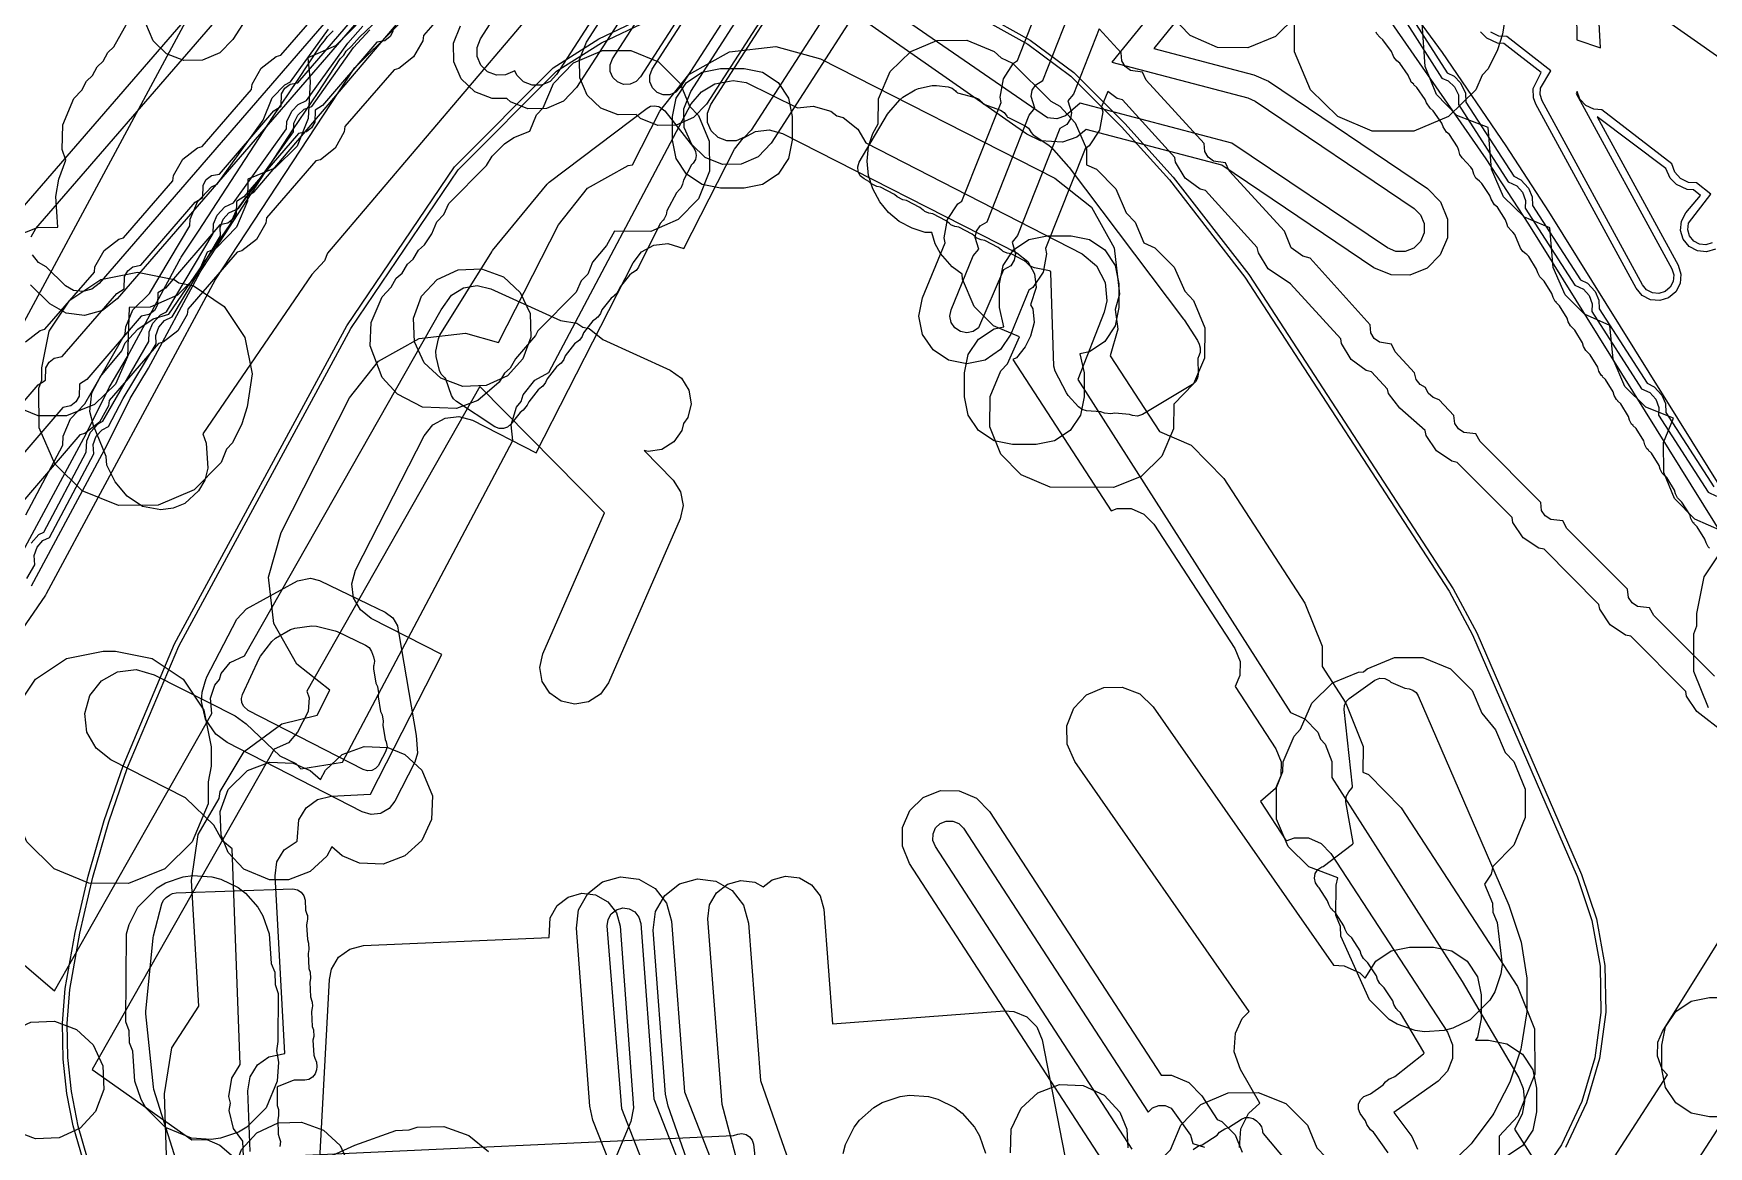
# Model space of a CAD drawing. Header units: metres. Extents: x -2677 to -840, y 169 to 1487.
# Drawn here: x -1999.6 to -1929.4, y 335.8 to 382.4 of the extents above; entities that cross this region are included whole.
import ezdxf

# ---------------------------------------------------------------- set-up
doc = ezdxf.new("R2010")
doc.units = ezdxf.units.M
doc.layers.add('AI_GREENING_EXCLUSIONS', color=1, linetype='Continuous')
doc.layers.add('AI_GREENING_LAWN', color=82, linetype='Continuous')

msp = doc.modelspace()

# ---------------------------------------------------------------- linework, layer by layer
at = {"layer": 'AI_GREENING_EXCLUSIONS'}
for points in [[(-2000.223, 374.876), (-1987.094, 390.05), (-1988.753, 389.75), (-1992.583, 383.803), (-1993.125, 383.242), (-1993.841, 382.931), (-1994.621, 382.918), (-1995.347, 383.205), (-1995.908, 383.747), (-1996.114, 384.221), (-1996.927, 384.506), (-1997.488, 385.049), (-1997.798, 385.765), (-1997.812, 386.545), (-1997.525, 387.271), (-1993.218, 393.958), (-1992.675, 394.518), (-1991.963, 394.826), (-1987.736, 395.73), (-1999.164, 404.395), (-1999.681, 404.979)], [(-1999.66, 373.883), (-1999.467, 374.222), (-1984.484, 391.538)], [(-1980.239, 391.096), (-1996.82, 371.932), (-1997.128, 371.692), (-1997.504, 371.589), (-1997.891, 371.637), (-1998.231, 371.83), (-1999.033, 372.622), (-1999.365, 372.811), (-1999.605, 373.119)], [(-1979.995, 389.849), (-1996.064, 371.277), (-1996.68, 370.798), (-1997.432, 370.591), (-1998.207, 370.688), (-1998.885, 371.074), (-1999.687, 371.866)], [(-1973.547, 387.077), (-1977.675, 380.667), (-1977.946, 380.386), (-1978.304, 380.231), (-1978.694, 380.224), (-1979.057, 380.367), (-1979.338, 380.639), (-1979.422, 380.833), (-1979.803, 380.654), (-1980.193, 380.647), (-1980.556, 380.791), (-1980.837, 381.062), (-1980.992, 381.42), (-1980.999, 381.81), (-1980.855, 382.173), (-1976.54, 388.874)], [(-1967.857, 384.931), (-1971.401, 379.429), (-1971.943, 378.868), (-1972.659, 378.557), (-1973.439, 378.544), (-1974.165, 378.83), (-1974.335, 378.995), (-1975.098, 378.982), (-1975.824, 379.268), (-1976.385, 379.811), (-1976.696, 380.527), (-1976.709, 381.307), (-1976.422, 382.033), (-1972.16, 388.651)], [(-1970.082, 386.891), (-1974.152, 380.571), (-1974.342, 380.375), (-1974.593, 380.266), (-1974.866, 380.261), (-1975.12, 380.361), (-1975.316, 380.551), (-1975.425, 380.802), (-1975.43, 381.075), (-1975.329, 381.329), (-1971.067, 387.947)], [(-1948.75, 388.182), (-1954.429, 381.194), (-1948.735, 379.697), (-1948.43, 379.559), (-1941.775, 375.071), (-1941.501, 374.794), (-1941.353, 374.433), (-1941.354, 374.042), (-1941.505, 373.683), (-1941.782, 373.408), (-1942.143, 373.26), (-1942.534, 373.262), (-1942.894, 373.413), (-1949.408, 377.806), (-1955.752, 379.473), (-1956.362, 378.937), (-1956.735, 378.822), (-1957.123, 378.858), (-1965.219, 384.44)], [(-1975.456, 387.101), (-1987.257, 373.195), (-1987.381, 372.871), (-1987.92, 372.304), (-1992.477, 365.635), (-1992.339, 365.238), (-1992.264, 364.202), (-1992.396, 363.696), (-1992.654, 363.243), (-1993.237, 362.724), (-1993.718, 362.521), (-1994.236, 362.449), (-1995.002, 362.597), (-1995.654, 363.026), (-1996.144, 363.629), (-1996.494, 364.326), (-1996.521, 364.69), (-1997.063, 365.976), (-1997.212, 366.57), (-1997.13, 367.346), (-1996.758, 368.032), (-1995.867, 369.103), (-1995.737, 369.442), (-1995.201, 370.008), (-1994.553, 370.445), (-1993.903, 370.638), (-1991.331, 374.401), (-1991.098, 374.943), (-1990.64, 375.575), (-1990.329, 375.765), (-1980.497, 387.344)], [(-1975.456, 387.101), (-1987.257, 373.195), (-1987.381, 372.871), (-1987.92, 372.304), (-1992.477, 365.635), (-1992.339, 365.238), (-1992.264, 364.202), (-1992.396, 363.696), (-1992.654, 363.243), (-1993.237, 362.724), (-1993.718, 362.521), (-1994.236, 362.449), (-1995.002, 362.597), (-1995.654, 363.026), (-1996.144, 363.629), (-1996.494, 364.326), (-1996.521, 364.69), (-1997.063, 365.976), (-1997.212, 366.57), (-1997.13, 367.346), (-1996.758, 368.032), (-1995.867, 369.103), (-1995.737, 369.442), (-1995.201, 370.008), (-1994.553, 370.445), (-1993.903, 370.638), (-1991.331, 374.401), (-1991.098, 374.943), (-1990.64, 375.575), (-1990.329, 375.765), (-1980.497, 387.344)], [(-1987.812, 387.451), (-1991.23, 382.143), (-1991.773, 381.582), (-1992.488, 381.271), (-1993.269, 381.258), (-1993.994, 381.545), (-1994.556, 382.087), (-1994.866, 382.803)], [(-1947.974, 387.552), (-1952.675, 381.767), (-1948.481, 380.664), (-1947.871, 380.388), (-1941.216, 375.9), (-1940.667, 375.346), (-1940.371, 374.623), (-1940.374, 373.843), (-1940.676, 373.123), (-1941.23, 372.574), (-1941.953, 372.278), (-1942.733, 372.282), (-1943.453, 372.584), (-1949.826, 376.882), (-1955.504, 378.374), (-1955.886, 378.057), (-1956.486, 377.847), (-1957.409, 377.9), (-1957.981, 378.176), (-1965.203, 383.21), (-1968.69, 377.795), (-1969.233, 377.234), (-1969.949, 376.923), (-1970.729, 376.91), (-1971.455, 377.197), (-1972.016, 377.739), (-1972.327, 378.455), (-1972.34, 379.235), (-1972.053, 379.961), (-1968.487, 385.5)], [(-1968.608, 386.167), (-1972.494, 380.133), (-1972.683, 379.936), (-1972.934, 379.828), (-1973.207, 379.823), (-1973.461, 379.923), (-1973.657, 380.113), (-1973.766, 380.364), (-1973.771, 380.637), (-1973.671, 380.891), (-1969.795, 386.908)], [(-1906.552, 365.644), (-1936.621, 386.73)], [(-1972.894, 386.244), (-1976.834, 380.125), (-1977.377, 379.564), (-1978.093, 379.254), (-1978.873, 379.24), (-1979.599, 379.527), (-1979.751, 379.674), (-1980.372, 379.663), (-1981.098, 379.95), (-1981.659, 380.492), (-1981.969, 381.208), (-1981.983, 381.988), (-1981.696, 382.714)], [(-1965.665, 384.341), (-1969.531, 378.337), (-1969.802, 378.056), (-1970.16, 377.901), (-1970.55, 377.894), (-1970.913, 378.037), (-1971.194, 378.309), (-1971.349, 378.667), (-1971.356, 379.057), (-1971.213, 379.42), (-1967.124, 385.769)], [(-1943.18, 385.125), (-1940.6, 381.59), (-1937.927, 377.685), (-1936.143, 374.941), (-1923.471, 354.615)], [(-2000.325, 373.913), (-1999.394, 374.263), (-1998.547, 374.286), (-1998.629, 375.569), (-1998.512, 376.296), (-1998.22, 377.081), (-1998.22, 377.081), (-1998.369, 377.535), (-1998.343, 378.57), (-1997.886, 379.669), (-1997.543, 380.023), (-1997.353, 380.392), (-1997.095, 380.625), (-1996.906, 380.993), (-1996.648, 381.227), (-1996.459, 381.595), (-1996.2, 381.829), (-1995.192, 383.642)], [(-1999.899, 369.481), (-1999.284, 369.961), (-1999.089, 370.016), (-1997.021, 372.399), (-1996.994, 372.623), (-1996.61, 373.302), (-1995.995, 373.783), (-1995.799, 373.837), (-1993.732, 376.22), (-1993.704, 376.444), (-1993.32, 377.123), (-1992.706, 377.604), (-1992.51, 377.658), (-1990.442, 380.042), (-1990.415, 380.265), (-1990.031, 380.945), (-1989.416, 381.426), (-1989.221, 381.48), (-1987.153, 383.863)], [(-1999.655, 359.274), (-1996.481, 365.172), (-1995.515, 367.113), (-1994.755, 368.38), (-1992.592, 372.398), (-1992.568, 372.436), (-1992.548, 372.473), (-1992.143, 373.089), (-1988.709, 378.364), (-1987.654, 379.914), (-1986.725, 381.327), (-1986.583, 381.489), (-1986.476, 381.645), (-1986.257, 381.859), (-1985.924, 382.238), (-1984.032, 384.03)], [(-1929.204, 355.492), (-1931.743, 358.032), (-1931.914, 358.357), (-1932.421, 358.411), (-1932.648, 358.563), (-1932.799, 358.79), (-1932.838, 359.128), (-1935.378, 361.669), (-1935.549, 361.994), (-1936.056, 362.048), (-1936.283, 362.199), (-1936.434, 362.427), (-1936.473, 362.765), (-1939.013, 365.306), (-1939.184, 365.631), (-1939.691, 365.684), (-1939.918, 365.836), (-1940.069, 366.063), (-1940.108, 366.402), (-1940.722, 367.056), (-1940.979, 367.148), (-1941.181, 367.332), (-1941.292, 367.567), (-1941.518, 367.695), (-1941.686, 367.911), (-1941.757, 368.181), (-1942.567, 369.06), (-1942.724, 369.392), (-1943.228, 369.466), (-1943.449, 369.627), (-1943.591, 369.86), (-1943.617, 370.2), (-1946.129, 372.985), (-1946.427, 373.076), (-1946.927, 373.418), (-1947.202, 374.111), (-1949.517, 376.642), (-1949.674, 376.975), (-1950.178, 377.05), (-1950.398, 377.212), (-1950.539, 377.446), (-1950.564, 377.786), (-1952.988, 380.436), (-1953.145, 380.768), (-1953.649, 380.844), (-1953.869, 381.006), (-1954.01, 381.239), (-1954.034, 381.579), (-1954.956, 382.587), (-1956.033, 379.856), (-1956.263, 379.569), (-1956.11, 379.083), (-1956.159, 378.814), (-1956.306, 378.584), (-1956.601, 378.414), (-1958.371, 373.937), (-1958.605, 373.653), (-1958.458, 373.166), (-1958.51, 372.898), (-1958.66, 372.67), (-1958.957, 372.502), (-1960.006, 370.073), (-1960.232, 369.92), (-1960.5, 369.865), (-1960.768, 369.917), (-1960.996, 370.068), (-1961.149, 370.294), (-1961.203, 370.562), (-1961.152, 370.83), (-1960.234, 373.078), (-1960.001, 373.361), (-1960.148, 373.849), (-1960.096, 374.117), (-1959.946, 374.345), (-1959.649, 374.513), (-1957.885, 378.974), (-1957.655, 379.26), (-1957.808, 379.746), (-1957.76, 380.015), (-1957.612, 380.245), (-1957.317, 380.416), (-1956.06, 383.605)], [(-1937.849, 383.801), (-1938.07, 382.36), (-1938.282, 381.705), (-1938.675, 380.915), (-1938.924, 380.648), (-1939.196, 380.035), (-1940.34, 378.912), (-1941.785, 378.308), (-1943.523, 378.308), (-1944.968, 378.912), (-1946.112, 380.035), (-1946.775, 381.621), (-1946.775, 383.205)], [(-1934.972, 383.267), (-1934.967, 382.121), (-1933.966, 381.783), (-1934.081, 383.861)], [(-2003.067, 363.386), (-1999.375, 367.69), (-1999.063, 367.885), (-1999.048, 368.395), (-1998.914, 368.632), (-1998.699, 368.801), (-1998.364, 368.865), (-1996.086, 371.512), (-1995.774, 371.707), (-1995.759, 372.216), (-1995.624, 372.454), (-1995.409, 372.622), (-1995.074, 372.686), (-1992.796, 375.333), (-1992.485, 375.528), (-1992.469, 376.038), (-1992.335, 376.275), (-1992.12, 376.444), (-1991.785, 376.508), (-1989.507, 379.155), (-1989.195, 379.35), (-1989.18, 379.859), (-1989.046, 380.097), (-1988.83, 380.265), (-1988.496, 380.329), (-1986.218, 382.976)], [(-1982.56, 383.087), (-1983.243, 382.312), (-1983.27, 382.089), (-1983.654, 381.409), (-1984.269, 380.929), (-1984.464, 380.874), (-1986.532, 378.491), (-1986.559, 378.267), (-1986.943, 377.588), (-1987.558, 377.107), (-1987.754, 377.053), (-1989.821, 374.669), (-1989.849, 374.446), (-1990.233, 373.766), (-1990.847, 373.286), (-1991.043, 373.231), (-1993.111, 370.848), (-1993.138, 370.624), (-1993.522, 369.945), (-1994.137, 369.464), (-1994.332, 369.41), (-1996.4, 367.027), (-1996.428, 366.803), (-1996.812, 366.124), (-1997.426, 365.643), (-1997.622, 365.588), (-2001.098, 361.552)], [(-1997.49, 335.232), (-1997.913, 336.669), (-1997.913, 336.669), (-1998.174, 338.028), (-1998.325, 339.461), (-1998.352, 340.961), (-1998.249, 342.417), (-1997.829, 344.765), (-1997.28, 347.122), (-1996.61, 349.447), (-1995.82, 351.736), (-1993.667, 356.842), (-1986.446, 370.148), (-1981.942, 376.806), (-1977.811, 380.948), (-1975.897, 382.166), (-1973.935, 383.104)], [(-1997.304, 335.305), (-1997.705, 336.66), (-1997.705, 336.66), (-1997.984, 338.108), (-1998.129, 339.524), (-1998.153, 340.947), (-1998.052, 342.382), (-1997.632, 344.73), (-1997.085, 347.077), (-1996.418, 349.392), (-1995.631, 351.671), (-1993.491, 356.747), (-1986.28, 370.037), (-1981.785, 376.682), (-1977.67, 380.806), (-1975.791, 381.997), (-1973.849, 382.923)], [(-1928.75, 353.094), (-1929.932, 354.007), (-1930.366, 354.656), (-1930.405, 354.855), (-1932.697, 357.166), (-1932.918, 357.21), (-1933.567, 357.644), (-1934.001, 358.293), (-1934.04, 358.492), (-1936.332, 360.803), (-1936.553, 360.847), (-1937.202, 361.28), (-1937.635, 361.929), (-1937.675, 362.128), (-1939.967, 364.439), (-1940.188, 364.483), (-1940.837, 364.917), (-1941.27, 365.566), (-1941.313, 365.778), (-1942.368, 366.712), (-1942.847, 367.327), (-1942.894, 367.496), (-1943.556, 368.234), (-1943.775, 368.287), (-1944.406, 368.747), (-1944.812, 369.413), (-1944.843, 369.613), (-1946.95, 371.91), (-1947.886, 372.541), (-1948.291, 373.208), (-1948.34, 373.43), (-1950.509, 375.819), (-1950.728, 375.873), (-1951.357, 376.334), (-1951.761, 377.002), (-1951.792, 377.203), (-1953.98, 379.613), (-1954.199, 379.666), (-1954.595, 379.957), (-1954.858, 379.325), (-1954.81, 379.105), (-1954.949, 378.337), (-1955.372, 377.681), (-1955.538, 377.565), (-1957.203, 373.393), (-1957.158, 373.173), (-1957.306, 372.406), (-1957.736, 371.755), (-1957.904, 371.642), (-1958.652, 369.81), (-1959.082, 369.159), (-1959.728, 368.722), (-1960.493, 368.565), (-1961.259, 368.714), (-1961.91, 369.144), (-1962.347, 369.79), (-1962.503, 370.555), (-1962.355, 371.321), (-1961.403, 373.622), (-1961.448, 373.842), (-1961.3, 374.609), (-1960.87, 375.26), (-1960.702, 375.373), (-1959.061, 379.504), (-1959.108, 379.724), (-1958.969, 380.492), (-1958.547, 381.148), (-1958.38, 381.264), (-1957.51, 383.47)], [(-1959.959, 383.059), (-1957.948, 381.942), (-1956.146, 380.598), (-1954.021, 378.483), (-1952.019, 376.259), (-1948.864, 372.188), (-1940.31, 359.052), (-1939.331, 357.225), (-1934.954, 347.104), (-1934.327, 345.264), (-1933.989, 343.346), (-1933.952, 341.42), (-1934.208, 339.522), (-1934.748, 337.684), (-1935.606, 335.875), (-1936.706, 334.268)], [(-1959.899, 383.25), (-1957.844, 382.113), (-1956.021, 380.754), (-1953.878, 378.623), (-1951.861, 376.382), (-1948.697, 372.297), (-1940.134, 359.146), (-1939.148, 357.304), (-1934.771, 347.183), (-1934.137, 345.328), (-1933.792, 343.38), (-1933.752, 341.423), (-1934.009, 339.494), (-1934.557, 337.627), (-1935.44, 335.763)], [(-1946.705, 383.115), (-1947.579, 382.262), (-1948.74, 381.793), (-1950.006, 381.809), (-1951.153, 382.305), (-1952.006, 383.179)], [(-1942.838, 382.985), (-1938.765, 377.14), (-1936.992, 374.411), (-1924.309, 354.069)], [(-1941.813, 382.955), (-1940.394, 380.742), (-1940.102, 380.599), (-1939.831, 380.329), (-1939.627, 379.888), (-1939.607, 379.521), (-1937.603, 376.411), (-1937.311, 376.268), (-1936.988, 375.919), (-1936.837, 375.557), (-1936.817, 375.191), (-1934.813, 372.08), (-1934.521, 371.937), (-1934.197, 371.588), (-1934.046, 371.226), (-1934.027, 370.86), (-1932.023, 367.749), (-1931.731, 367.606), (-1931.407, 367.257), (-1931.256, 366.896), (-1931.237, 366.529), (-1929.233, 363.418)], [(-1984.505, 382.495), (-1984.639, 382.257), (-1984.854, 382.089), (-1985.189, 382.025), (-1987.467, 379.378), (-1987.779, 379.183), (-1987.794, 378.674), (-1987.929, 378.436), (-1988.144, 378.268), (-1988.479, 378.203), (-1990.757, 375.557), (-1991.068, 375.362), (-1991.084, 374.852), (-1991.218, 374.615), (-1991.433, 374.446), (-1991.768, 374.382), (-1994.046, 371.735), (-1994.358, 371.54), (-1994.373, 371.031), (-1994.507, 370.793), (-1994.723, 370.625), (-1995.057, 370.56), (-1997.335, 367.914), (-1997.647, 367.719), (-1997.662, 367.209), (-1997.797, 366.972), (-1998.012, 366.803), (-1998.347, 366.739), (-2002.036, 362.437)], [(-1986.067, 382.744), (-1986.922, 381.867), (-1988.08, 381.367), (-1987.99, 380.382), (-1988.067, 378.837), (-1988.537, 377.672), (-1989.459, 376.75), (-1990.592, 376.287), (-1990.614, 375.372), (-1991.067, 374.288), (-1991.922, 373.411), (-1992.296, 373.238), (-1992.727, 372.247), (-1993.537, 371.437), (-1994.688, 370.939), (-1995.557, 370.922), (-1995.64, 368.861), (-1996.138, 367.71), (-1997.015, 366.855), (-1998.18, 366.385), (-1999.368, 366.385), (-2000.533, 366.855)], [(-2000.51, 359.796), (-1997.366, 365.638), (-1996.4, 367.578), (-1995.628, 368.867), (-1993.473, 372.872), (-1993.423, 372.948), (-1993.384, 373.021), (-1992.661, 374.121), (-1989.539, 378.921), (-1988.513, 380.428), (-1987.545, 381.899), (-1987.387, 382.08), (-1987.261, 382.265), (-1987.017, 382.504)], [(-1999.89, 362.249), (-1998.34, 365.155), (-1998.32, 365.542), (-1998.018, 366.265), (-1997.413, 366.892), (-1995.725, 369.812), (-1995.705, 370.107), (-1995.403, 370.829), (-1994.713, 371.51), (-1993.028, 374.336), (-1993.008, 374.625), (-1992.706, 375.347), (-1992.112, 375.967), (-1991.877, 376.085), (-1989.96, 378.756), (-1989.584, 379.701), (-1989.044, 380.241), (-1988.808, 380.36), (-1987.225, 382.566)], [(-1999.844, 359.575), (-1999.514, 360.151), (-1999.542, 360.545), (-1999.417, 360.896), (-1999.174, 361.164), (-1998.901, 361.299), (-1997.037, 364.793), (-1997.065, 365.188), (-1996.94, 365.538), (-1996.697, 365.806), (-1996.424, 365.941), (-1995.821, 367.111), (-1994.435, 369.399), (-1994.451, 369.752), (-1994.325, 370.102), (-1994.083, 370.371), (-1993.764, 370.524), (-1991.739, 373.921), (-1991.754, 374.27), (-1991.628, 374.62), (-1991.385, 374.889), (-1990.989, 375.061), (-1988.685, 378.27), (-1988.666, 378.642), (-1988.506, 378.974), (-1988.238, 379.217), (-1987.92, 379.336), (-1986.169, 381.808), (-1985.483, 382.547)], [(-1999.666, 361.063), (-1999.342, 361.413), (-1999.142, 361.517), (-1997.359, 364.864), (-1997.34, 365.344), (-1997.189, 365.706), (-1996.865, 366.055), (-1996.665, 366.159), (-1994.745, 369.496), (-1994.725, 369.909), (-1994.574, 370.27), (-1994.25, 370.62), (-1993.998, 370.746), (-1992.048, 374.018), (-1992.028, 374.427), (-1991.877, 374.788), (-1991.553, 375.137), (-1991.201, 375.305), (-1988.979, 378.398), (-1988.96, 378.701), (-1988.755, 379.142), (-1988.485, 379.412), (-1988.133, 379.58), (-1986.412, 381.983), (-1985.778, 382.694)], [(-1942.066, 382.792), (-1940.62, 380.513), (-1940.349, 380.404), (-1940.08, 380.161), (-1939.921, 379.829), (-1939.91, 379.411), (-1937.83, 376.182), (-1937.479, 376.019), (-1937.236, 375.751), (-1937.111, 375.401), (-1937.12, 375.08), (-1935.039, 371.851), (-1934.689, 371.688), (-1934.446, 371.42), (-1934.321, 371.07), (-1934.33, 370.749), (-1932.249, 367.521), (-1931.899, 367.357), (-1931.656, 367.089), (-1931.531, 366.739), (-1931.539, 366.418), (-1929.459, 363.19), (-1929.109, 363.027)], [(-1928.878, 361.566), (-1930.018, 362.058), (-1930.867, 362.925), (-1931.321, 364.009), (-1931.335, 365.266), (-1930.922, 366.29), (-1932.071, 366.756), (-1932.948, 367.611), (-1933.446, 368.762), (-1933.575, 370.172), (-1934.641, 370.635), (-1935.451, 371.445), (-1935.949, 372.596), (-1936.088, 374.258), (-1937.152, 374.703), (-1938.029, 375.558), (-1938.527, 376.709), (-1938.668, 378.448), (-1939.987, 378.963), (-1940.842, 379.84), (-1941.312, 381.005), (-1941.44, 382.824)], [(-1929.154, 373.359), (-1929.528, 373.247), (-1929.916, 373.287), (-1930.259, 373.473), (-1930.505, 373.775), (-1930.617, 374.149), (-1930.577, 374.537), (-1930.392, 374.881), (-1929.787, 375.611), (-1930.081, 375.844), (-1930.343, 375.864), (-1930.783, 376.069), (-1931.054, 376.339), (-1931.239, 376.734), (-1934.117, 378.905), (-1930.722, 372.687), (-1930.606, 372.315), (-1930.64, 371.926), (-1930.821, 371.58), (-1931.121, 371.33), (-1931.493, 371.214), (-1931.882, 371.248), (-1932.227, 371.429), (-1932.478, 371.729), (-1936.683, 379.432), (-1936.781, 379.694), (-1936.79, 380.084), (-1936.456, 380.751), (-1938.024, 381.966), (-1938.285, 381.986), (-1938.726, 382.191), (-1938.996, 382.461)], [(-1929.294, 373.624), (-1929.556, 373.546), (-1929.827, 373.574), (-1930.068, 373.704), (-1930.24, 373.916), (-1930.318, 374.177), (-1930.291, 374.449), (-1929.358, 375.659), (-1929.947, 376.138), (-1930.283, 376.158), (-1930.616, 376.317), (-1930.858, 376.586), (-1930.984, 376.936), (-1933.919, 379.199), (-1934.255, 379.219), (-1934.587, 379.378), (-1934.83, 379.647), (-1934.947, 379.956), (-1934.993, 379.884), (-1930.985, 372.543), (-1930.904, 372.283), (-1930.928, 372.011), (-1931.055, 371.769), (-1931.264, 371.593), (-1931.525, 371.512), (-1931.797, 371.536), (-1932.039, 371.663), (-1932.214, 371.872), (-1936.419, 379.575), (-1936.501, 379.836), (-1936.477, 380.108), (-1936.055, 380.822), (-1937.89, 382.26), (-1938.226, 382.28), (-1938.558, 382.439)], [(-1993.995, 335.43), (-1994.088, 338.014), (-1993.777, 339.94), (-1992.644, 341.678), (-1992.953, 346.937), (-1992.68, 348.869), (-1991.791, 350.376), (-1991.791, 350.376), (-1991.748, 350.659), (-1990.743, 352.331), (-1989.175, 353.491), (-1987.697, 353.859), (-1987.165, 354.903), (-1988.548, 355.992), (-1989.501, 357.695), (-1989.73, 359.632), (-1989.201, 361.51), (-1986.333, 367.138), (-1985.126, 368.67), (-1983.424, 369.623), (-1981.486, 369.853), (-1980.096, 369.461), (-1977.591, 374.379), (-1976.383, 375.911), (-1974.681, 376.864), (-1974.489, 376.887), (-1973.343, 379.136), (-1972.135, 380.669), (-1970.433, 381.622), (-1968.496, 381.851), (-1966.618, 381.322), (-1956.816, 376.328), (-1955.284, 375.12), (-1954.33, 373.418), (-1954.101, 371.48), (-1954.281, 370.842), (-1954.183, 370.014), (-1954.497, 368.901), (-1952.436, 365.735), (-1951.102, 365.163), (-1949.739, 363.767), (-1946.344, 358.552), (-1945.619, 356.741), (-1945.629, 355.896), (-1944.628, 354.358), (-1943.903, 352.546), (-1943.915, 351.478), (-1943.683, 351.379), (-1942.32, 349.983), (-1937.446, 342.495), (-1936.731, 340.735), (-1936.724, 338.835), (-1937.427, 337.069), (-1938.214, 336.244), (-1938.213, 334.171)], [(-1990.721, 334.085), (-1990.803, 336.026), (-1991.19, 336.559), (-1991.372, 337.318), (-1991.324, 337.621), (-1991.391, 337.899), (-1991.271, 338.67), (-1990.921, 339.242), (-1991.253, 348.261), (-1991.663, 348.598), (-1992.018, 349.261), (-1993.206, 350.393), (-1996.337, 351.988), (-1996.95, 352.471), (-1997.331, 353.152), (-1997.423, 353.927), (-1997.211, 354.678), (-1996.728, 355.291), (-1996.047, 355.672), (-1995.272, 355.764), (-1994.521, 355.552), (-1991.13, 353.824), (-1990.659, 353.49), (-1989.259, 352.157), (-1988.58, 351.835), (-1988.375, 351.608), (-1986.634, 351.897), (-1979.504, 365.351), (-1979.572, 366.006), (-1979.35, 366.754), (-1979.157, 366.992), (-1979.076, 367.267), (-1978.586, 367.874), (-1977.997, 368.194), (-1972.035, 379.44), (-1971.61, 379.944), (-1971.041, 380.284), (-1970.273, 380.421), (-1969.739, 380.337), (-1967.59, 379.273), (-1966.936, 379.351), (-1966.185, 379.139), (-1965.945, 378.95), (-1965.669, 378.873), (-1965.055, 378.391), (-1964.726, 377.807), (-1955.665, 373.167), (-1955.068, 372.664), (-1954.709, 371.971), (-1954.642, 371.194), (-1954.754, 370.721), (-1955.856, 367.904), (-1946.955, 353.965), (-1946.352, 353.702), (-1945.81, 353.14), (-1945.698, 352.855), (-1945.499, 352.649), (-1945.213, 351.923), (-1945.224, 351.253), (-1939.764, 342.704), (-1937.388, 338.685), (-1937.215, 338.231), (-1937.157, 337.694), (-1937.245, 337.161), (-1937.578, 336.53), (-1935.262, 332.926)], [(-1990.499, 335.595), (-1990.59, 338.14), (-1990.497, 338.718), (-1990.19, 339.216), (-1989.715, 339.558), (-1989.04, 339.696), (-1989.458, 347.133), (-1989.376, 347.713), (-1989.376, 347.713), (-1989.079, 348.217), (-1988.526, 348.591), (-1988.454, 349.475), (-1988.153, 349.977), (-1987.682, 350.325), (-1987.114, 350.466), (-1985.457, 350.546), (-1982.475, 356.399), (-1985.427, 357.903), (-1985.886, 358.266), (-1986.172, 358.776), (-1986.241, 359.357), (-1986.082, 359.921), (-1983.215, 365.549), (-1982.853, 366.009), (-1982.342, 366.295), (-1981.761, 366.363), (-1981.197, 366.205), (-1978.522, 364.841), (-1974.472, 372.79), (-1974.11, 373.249), (-1973.599, 373.535), (-1973.018, 373.604), (-1972.343, 373.389), (-1970.224, 377.548), (-1969.862, 378.007), (-1969.351, 378.293), (-1968.77, 378.362), (-1968.207, 378.203), (-1958.405, 373.209), (-1957.945, 372.847), (-1957.659, 372.336), (-1957.59, 371.755), (-1957.831, 371.031), (-1957.741, 370.87), (-1957.672, 370.289), (-1957.831, 369.726), (-1958.058, 369.28), (-1958.421, 368.821), (-1958.567, 368.738), (-1954.451, 362.415), (-1954.204, 362.514), (-1953.619, 362.507), (-1953.081, 362.277), (-1952.672, 361.858), (-1949.277, 356.642), (-1949.059, 356.099), (-1949.067, 355.514), (-1949.261, 355.06), (-1947.561, 352.448), (-1947.343, 351.905), (-1947.35, 351.32), (-1947.581, 350.782), (-1948.201, 350.242), (-1947.128, 348.592), (-1946.786, 348.729), (-1946.2, 348.722), (-1945.662, 348.492), (-1945.254, 348.073), (-1940.379, 340.586), (-1940.165, 340.058), (-1940.163, 339.488), (-1940.374, 338.958), (-1940.767, 338.545), (-1942.619, 337.228), (-1941.872, 336.222), (-1941.632, 335.688)], [(-2004.429, 347.219), (-1998.695, 342.316), (-1992.098, 353.933), (-1992.165, 354.565), (-1991.981, 355.12), (-1991.781, 355.351), (-1991.706, 355.603), (-1991.336, 356.057), (-1990.729, 356.345), (-1982.505, 370.825), (-1982.07, 371.431), (-1981.573, 371.74), (-1980.996, 371.835), (-1980.426, 371.702), (-1977.511, 370.381), (-1976.817, 370.269), (-1976.568, 370.091), (-1976.311, 370.039), (-1975.735, 369.577), (-1972.921, 368.301), (-1972.445, 367.96), (-1972.136, 367.463), (-1972.041, 366.886), (-1972.174, 366.316), (-1972.352, 366.067), (-1972.421, 365.769), (-1972.762, 365.293), (-1973.259, 364.984), (-1973.837, 364.889), (-1974.011, 364.93), (-1972.797, 363.701), (-1972.482, 363.208), (-1972.379, 362.631), (-1972.497, 362.079), (-1975.501, 355.217), (-1975.836, 354.737), (-1976.329, 354.422), (-1976.906, 354.319), (-1977.477, 354.445), (-1977.957, 354.78), (-1978.273, 355.273), (-1978.375, 355.849), (-1978.249, 356.421), (-1975.661, 362.331), (-1980.878, 367.615), (-1988.119, 354.865), (-1988.029, 354.59), (-1988.075, 354.007), (-1988.511, 353.15), (-1988.893, 352.707), (-1989.497, 352.438), (-1997.112, 339.029), (-1992.944, 336.09), (-1992.308, 336.094), (-1991.774, 335.857), (-1990.904, 335.124)], [(-1929.444, 354.16), (-1930.064, 355.682), (-1930.064, 357.266), (-1929.94, 357.602), (-1929.94, 358.115), (-1929.636, 359.646), (-1928.768, 360.943)], [(-1949.086, 335.761), (-1949.026, 336.539), (-1948.712, 337.184), (-1948.232, 337.623), (-1949.048, 339.03), (-1949.3, 339.768), (-1949.251, 340.547), (-1948.968, 341.164), (-1948.678, 341.449), (-1955.98, 351.923), (-1956.293, 352.638), (-1956.308, 353.418), (-1956.024, 354.145), (-1955.483, 354.708), (-1954.768, 355.021), (-1953.988, 355.036), (-1953.261, 354.752), (-1952.698, 354.211), (-1945.154, 343.389), (-1944.698, 343.368), (-1944.049, 343.076), (-1943.823, 342.851), (-1943.377, 343.562), (-1942.728, 343.996), (-1941.963, 344.148), (-1940.963, 344.148), (-1940.198, 343.996), (-1939.549, 343.562), (-1939.115, 342.913), (-1938.963, 342.148), (-1938.963, 341.148), (-1939.115, 340.383), (-1939.204, 340.25), (-1938.656, 340.25), (-1937.891, 340.098), (-1937.242, 339.664), (-1936.808, 339.015), (-1936.656, 338.25), (-1936.656, 337.25), (-1936.808, 336.485), (-1937.242, 335.836), (-1937.891, 335.402)], [(-1954.662, 334.987), (-1962.904, 347.649), (-1963.194, 348.373), (-1963.185, 349.154), (-1962.878, 349.871), (-1962.319, 350.416), (-1961.595, 350.706), (-1960.814, 350.697), (-1960.097, 350.389), (-1959.552, 349.831), (-1952.368, 338.795), (-1951.93, 338.792), (-1951.211, 338.488), (-1950.663, 337.932), (-1950.024, 336.937), (-1949.816, 336.85), (-1949.269, 336.294), (-1948.975, 335.571)], [(-1953.572, 335.696), (-1961.815, 348.358), (-1961.916, 348.612), (-1961.913, 348.885), (-1961.805, 349.136), (-1961.61, 349.327), (-1961.356, 349.428), (-1961.083, 349.425), (-1960.832, 349.317), (-1960.641, 349.122), (-1952.904, 337.236), (-1952.719, 337.418), (-1952.466, 337.521), (-1952.193, 337.519), (-1951.941, 337.413), (-1951.134, 336.282), (-1951.032, 335.929), (-1950.546, 335.774)], [(-1975.03, 334.04), (-1976.153, 336.909), (-1976.285, 337.488), (-1976.843, 344.943), (-1976.749, 345.717), (-1976.365, 346.397), (-1975.75, 346.877), (-1974.999, 347.086), (-1974.224, 346.992), (-1973.544, 346.608), (-1973.064, 345.993), (-1972.855, 345.242), (-1972.318, 338.087), (-1966.467, 323.138)], [(-1967.864, 326.714), (-1970.733, 337.56), (-1971.341, 345.337), (-1971.27, 345.918), (-1970.983, 346.427), (-1970.522, 346.788), (-1969.958, 346.945), (-1969.377, 346.874), (-1969.022, 346.674), (-1968.65, 346.965), (-1968.086, 347.122), (-1967.505, 347.051), (-1966.995, 346.763), (-1966.635, 346.302), (-1966.478, 345.738), (-1966.119, 340.945), (-1958.927, 341.478), (-1958.523, 341.452), (-1957.983, 341.226), (-1957.571, 340.81), (-1957.349, 340.269), (-1954.516, 325.737)], [(-1987.737, 332.418), (-1987.183, 342.796), (-1987.097, 343.221), (-1986.796, 343.723), (-1986.326, 344.071), (-1985.759, 344.214), (-1977.986, 344.551), (-1977.933, 345.376), (-1977.645, 345.886), (-1977.184, 346.247), (-1976.62, 346.403), (-1976.039, 346.332), (-1975.53, 346.044), (-1975.169, 345.583), (-1975.012, 345.02), (-1974.448, 337.423), (-1974.565, 336.849), (-1975.737, 334.059)], [(-1966.013, 317.535), (-1973.001, 337.49), (-1973.108, 338.001), (-1973.621, 344.859), (-1973.527, 345.634), (-1973.143, 346.314), (-1972.528, 346.794), (-1971.777, 347.003), (-1971.002, 346.909), (-1970.322, 346.525), (-1969.842, 345.91), (-1969.633, 345.158), (-1969.138, 338.563), (-1961.418, 316.516)], [(-1933.698, 334.904), (-1931.17, 338.808), (-1931.384, 339.04), (-1931.589, 339.588), (-1931.568, 340.173), (-1931.38, 340.625), (-1927.382, 347.01)], [(-1968.459, 320.818), (-1974.942, 337.383), (-1975.547, 345.04), (-1975.514, 345.311), (-1975.38, 345.549), (-1975.165, 345.717), (-1974.901, 345.79), (-1974.63, 345.757), (-1974.392, 345.623), (-1974.224, 345.408), (-1974.151, 345.144), (-1973.6, 337.795), (-1967.155, 321.328)], [(-1927.631, 338.753), (-1931.175, 333.281)], [(-1958.676, 335.539), (-1958.637, 336.525), (-1958.228, 337.407), (-1957.529, 338.054), (-1956.612, 338.395), (-1955.626, 338.356), (-1954.744, 337.947), (-1954.097, 337.248), (-1953.795, 336.525), (-1953.756, 335.75)], [(-1965.677, 335.508), (-1965.575, 335.889), (-1965.22, 336.607), (-1964.986, 336.913), (-1964.389, 337.439), (-1964.389, 337.439), (-1964.039, 337.641), (-1963.29, 337.895), (-1962.899, 337.948), (-1962.102, 337.895), (-1961.718, 337.792), (-1961.004, 337.439), (-1960.693, 337.201), (-1960.18, 336.62), (-1959.968, 336.255), (-1959.719, 335.524)], [(-1987.185, 335.375), (-1986.12, 335.861), (-1984.401, 336.478), (-1983.847, 336.498), (-1983.511, 336.62), (-1982.389, 336.635), (-1981.349, 336.268), (-1980.524, 335.597)]]:
    msp.add_lwpolyline(points, dxfattribs=at)
for points in [[(-1984.132, 372.359), (-1983.917, 372.736), (-1983.669, 372.949), (-1983.454, 373.326), (-1983.206, 373.539), (-1982.892, 374), (-1982.678, 374.511), (-1982.395, 374.812), (-1982.184, 375.268), (-1980.602, 376.862), (-1980.365, 377.258), (-1979.857, 377.767), (-1979.465, 378.03), (-1978.791, 378.305), (-1978.507, 378.984), (-1978.235, 379.275), (-1977.806, 380.3), (-1976.957, 381.168), (-1975.747, 381.674), (-1974.559, 381.674), (-1973.406, 381.206), (-1972.5, 380.3), (-1972.102, 379.351), (-1971.733, 378.962), (-1971.279, 377.879), (-1971.265, 376.621), (-1971.733, 375.468), (-1972.582, 374.6), (-1973.722, 374.108), (-1975.251, 374.118), (-1975.578, 373.517), (-1976.163, 372.816), (-1976.369, 372.323), (-1976.635, 372.039), (-1976.856, 371.561), (-1978.46, 369.948), (-1978.549, 369.743), (-1979.386, 368.768), (-1979.613, 368.382), (-1979.85, 368.179), (-1980.076, 367.792), (-1980.965, 367.03), (-1981.861, 366.699), (-1983.279, 366.754), (-1984.332, 367.288), (-1984.979, 367.986), (-1985.472, 369.318), (-1985.432, 370.288), (-1984.979, 371.372), (-1984.596, 371.769), (-1984.381, 372.146), (-1984.132, 372.359)], [(-1964.438, 375.882), (-1964.611, 376.451), (-1964.669, 377.05), (-1964.607, 377.654), (-1964.438, 378.207), (-1964.211, 378.609), (-1964.197, 379.654), (-1963.706, 380.793), (-1962.84, 381.64), (-1961.757, 382.094), (-1960.501, 382.107), (-1959.35, 381.64), (-1959.055, 381.364), (-1958.59, 381.149), (-1956.98, 379.558), (-1956.605, 379.347), (-1955.956, 378.654), (-1955.494, 377.558), (-1955.486, 376.894), (-1955.067, 376.704), (-1954.257, 375.894), (-1953.821, 374.887), (-1953.451, 374.499), (-1953.088, 373.632), (-1952.622, 373.422), (-1951.812, 372.612), (-1951.376, 371.605), (-1951.006, 371.216), (-1950.539, 370.063), (-1950.553, 368.805), (-1951.006, 367.722), (-1951.832, 366.878), (-1951.846, 365.841), (-1952.338, 364.701), (-1953.205, 363.852), (-1954.359, 363.384), (-1957.014, 363.406), (-1958.225, 363.912), (-1959.074, 364.78), (-1959.541, 365.933), (-1959.527, 367.191), (-1959.074, 368.274), (-1958.801, 368.565), (-1958.291, 369.69), (-1959.377, 370.159), (-1960.187, 370.969), (-1960.679, 372.11), (-1960.693, 372.323), (-1961.107, 372.62), (-1961.596, 373.184), (-1961.822, 373.582), (-1961.964, 374.064), (-1962.239, 374.067), (-1962.792, 374.235), (-1963.323, 374.52), (-1963.782, 374.897), (-1964.146, 375.339), (-1964.438, 375.882)], [(-1968.4, 376.507), (-1969.049, 376.073), (-1969.814, 375.921), (-1970.814, 375.921), (-1971.579, 376.073), (-1972.228, 376.507), (-1972.662, 377.156), (-1972.814, 377.921), (-1972.814, 378.921), (-1972.662, 379.686), (-1972.228, 380.335), (-1971.579, 380.769), (-1970.814, 380.921), (-1969.814, 380.921), (-1969.049, 380.769), (-1968.4, 380.335), (-1967.966, 379.686), (-1967.814, 378.921), (-1967.814, 377.921), (-1967.966, 377.156), (-1968.4, 376.507)], [(-1954.716, 373.329), (-1954.282, 372.68), (-1954.13, 371.915), (-1954.13, 370.915), (-1954.282, 370.15), (-1954.716, 369.501), (-1955.365, 369.067), (-1955.766, 368.987), (-1955.589, 368.185), (-1955.589, 367.185), (-1955.741, 366.42), (-1956.175, 365.771), (-1956.824, 365.337), (-1957.589, 365.185), (-1958.589, 365.185), (-1959.354, 365.337), (-1960.003, 365.771), (-1960.437, 366.42), (-1960.589, 367.185), (-1960.589, 368.185), (-1960.437, 368.95), (-1960.003, 369.599), (-1959.354, 370.033), (-1958.953, 370.113), (-1959.13, 370.915), (-1959.13, 371.915), (-1958.978, 372.68), (-1958.544, 373.329), (-1957.895, 373.763), (-1957.13, 373.915), (-1956.13, 373.915), (-1955.365, 373.763), (-1954.716, 373.329)], [(-1993.487, 371.956), (-1992.884, 371.837), (-1991.587, 370.969), (-1990.719, 369.672), (-1990.415, 368.141), (-1990.622, 366.77), (-1990.848, 366.045), (-1991.241, 365.255), (-1991.49, 364.988), (-1991.719, 364.439), (-1992.842, 363.295), (-1994.351, 362.648), (-1996.012, 362.632), (-1997.534, 363.252), (-1998.678, 364.375), (-1999.325, 365.884), (-1999.341, 367.545), (-1999.217, 367.881), (-1999.217, 368.394), (-1998.913, 369.925), (-1998.045, 371.222), (-1996.748, 372.09), (-1995.217, 372.394), (-1993.686, 372.09), (-1993.487, 371.956)], [(-1978.744, 369.683), (-1979.085, 368.766), (-1979.732, 368.067), (-1980.614, 367.658), (-1981.6, 367.619), (-1982.517, 367.96), (-1983.216, 368.607), (-1983.625, 369.489), (-1983.664, 370.475), (-1983.323, 371.392), (-1982.676, 372.091), (-1981.794, 372.5), (-1980.808, 372.539), (-1979.891, 372.198), (-1979.192, 371.551), (-1978.783, 370.669), (-1978.744, 369.683)], [(-1988.513, 359.474), (-1987.974, 359.596), (-1987.596, 359.497), (-1985.546, 358.505), (-1984.843, 358.168), (-1984.53, 357.934), (-1984.331, 357.598), (-1984.291, 357.318), (-1984.269, 357.259), (-1983.556, 353.004), (-1983.495, 352.271), (-1983.601, 351.896), (-1984.438, 350.257), (-1984.68, 349.951), (-1985.02, 349.76), (-1985.027, 349.76), (-1985.047, 349.748), (-1985.435, 349.703), (-1985.81, 349.811), (-1991.463, 352.712), (-1991.937, 353.065), (-1992.374, 353.695), (-1992.54, 354.433), (-1992.512, 354.821), (-1992.338, 355.386), (-1992.329, 355.403), (-1992.322, 355.43), (-1991.058, 357.883), (-1990.65, 358.302), (-1988.513, 359.474)], [(-1996.131, 356.532), (-1994.6, 356.228), (-1993.303, 355.36), (-1992.435, 354.063), (-1992.131, 352.532), (-1992.131, 351.726), (-1992.262, 351.067), (-1992.262, 350.142), (-1992.925, 348.556), (-1994.069, 347.433), (-1995.591, 346.813), (-1997.252, 346.829), (-1998.697, 347.433), (-1999.841, 348.556), (-2000.488, 350.065), (-2000.504, 350.985), (-2000.653, 351.735), (-2000.653, 352.537), (-2000.349, 354.068), (-1999.481, 355.365), (-1998.184, 356.233), (-1996.653, 356.537), (-1996.131, 356.532)], [(-1946.523, 353.274), (-1946.056, 354.357), (-1945.188, 355.206), (-1944.105, 355.659), (-1943.887, 355.673), (-1943.743, 355.799), (-1942.589, 356.266), (-1941.402, 356.266), (-1940.248, 355.799), (-1939.342, 354.892), (-1938.945, 353.943), (-1938.361, 353.251), (-1937.964, 352.302), (-1937.594, 351.913), (-1937.127, 350.76), (-1937.127, 349.572), (-1937.594, 348.419), (-1938.478, 347.528), (-1938.542, 347.21), (-1938.828, 346.782), (-1938.497, 345.989), (-1938.477, 345.611), (-1938.297, 345.18), (-1938.085, 343.416), (-1938.138, 343.028), (-1938.397, 342.278), (-1938.6, 341.932), (-1939.423, 341.113), (-1940.157, 340.752), (-1940.522, 340.657), (-1941.333, 340.606), (-1941.725, 340.66), (-1942.48, 340.921), (-1942.821, 341.122), (-1943.64, 341.945), (-1944.839, 344.607), (-1944.858, 345.008), (-1945.044, 345.487), (-1945.03, 346.742), (-1944.961, 347.047), (-1946.182, 347.514), (-1947.05, 348.363), (-1947.541, 349.504), (-1947.541, 350.831), (-1947.263, 351.498), (-1947.249, 351.9), (-1946.795, 352.984), (-1946.523, 353.274)], [(-1985.726, 352.546), (-1984.74, 352.507), (-1984.017, 352.205), (-1983.318, 351.558), (-1982.87, 350.482), (-1982.909, 349.496), (-1983.318, 348.614), (-1984.017, 347.967), (-1984.934, 347.626), (-1985.92, 347.665), (-1986.643, 347.967), (-1987.077, 348.35), (-1987.282, 347.956), (-1987.981, 347.309), (-1988.898, 346.968), (-1989.69, 346.968), (-1990.766, 347.416), (-1991.413, 348.115), (-1991.715, 348.838), (-1991.754, 349.824), (-1991.413, 350.741), (-1990.607, 351.547), (-1989.69, 351.888), (-1988.704, 351.849), (-1987.981, 351.547), (-1987.547, 351.164), (-1987.342, 351.558), (-1986.643, 352.205), (-1985.726, 352.546)], [(-1995.063, 337.772), (-1995.324, 338.533), (-1995.41, 339.797), (-1995.552, 340.137), (-1995.566, 340.639), (-1995.707, 341.027), (-1995.67, 344.709), (-1995.567, 345.091), (-1995.205, 345.82), (-1994.395, 346.631), (-1994.045, 346.835), (-1993.299, 347.092), (-1992.901, 347.148), (-1992.096, 347.096), (-1991.72, 346.996), (-1990.997, 346.639), (-1990.693, 346.407), (-1990.174, 345.82), (-1989.966, 345.464), (-1989.709, 344.709), (-1989.621, 343.462), (-1989.472, 343.106), (-1989.458, 342.581), (-1989.326, 342.215), (-1989.334, 340.205), (-1989.398, 339.814), (-1989.311, 339.337), (-1989.362, 338.533), (-1989.827, 337.422), (-1990.638, 336.611), (-1990.989, 336.406), (-1991.734, 336.149), (-1992.133, 336.094), (-1992.952, 336.149), (-1994.036, 336.603), (-1994.859, 337.422), (-1995.063, 337.772)], [(-1927.64, 337.198), (-1928.405, 337.046), (-1929.405, 337.046), (-1930.17, 337.198), (-1930.819, 337.632), (-1931.253, 338.281), (-1931.405, 339.046), (-1931.405, 340.046), (-1931.253, 340.811), (-1930.819, 341.46), (-1930.17, 341.894), (-1929.405, 342.046), (-1928.405, 342.046), (-1927.64, 341.894), (-1926.991, 341.46), (-1926.557, 340.811), (-1926.405, 340.046), (-1926.405, 339.046), (-1926.557, 338.281), (-1926.991, 337.632), (-1927.64, 337.198)], [(-1996.667, 339.177), (-1996.628, 338.191), (-1996.969, 337.274), (-1997.616, 336.575), (-1998.498, 336.166), (-1999.484, 336.127), (-2000.401, 336.468), (-2001.1, 337.115), (-2001.509, 337.997), (-2001.548, 338.983), (-2001.207, 339.9), (-2000.56, 340.599), (-1999.678, 341.008), (-1998.692, 341.047), (-1997.775, 340.706), (-1997.076, 340.059), (-1996.667, 339.177)], [(-1947.144, 337.602), (-1946.238, 336.696), (-1945.841, 335.746), (-1945.471, 335.358), (-1945.018, 334.274), (-1945.004, 333.017), (-1945.471, 331.863), (-1946.377, 330.957), (-1947.531, 330.49), (-1950.186, 330.512), (-1951.34, 330.979), (-1952.246, 331.885), (-1952.713, 333.039), (-1952.699, 334.296), (-1952.246, 335.38), (-1951.974, 335.671), (-1951.545, 336.696), (-1950.696, 337.563), (-1949.555, 338.055), (-1948.298, 338.069), (-1947.144, 337.602)], [(-1986.281, 333.972), (-1986.622, 333.055), (-1987.269, 332.356), (-1988.151, 331.947), (-1989.137, 331.908), (-1990.054, 332.249), (-1990.753, 332.896), (-1991.162, 333.778), (-1991.201, 334.764), (-1990.86, 335.681), (-1990.213, 336.38), (-1989.331, 336.789), (-1988.345, 336.828), (-1987.428, 336.487), (-1986.729, 335.84), (-1986.32, 334.958), (-1986.281, 333.972)]]:
    msp.add_lwpolyline(points, close=True, dxfattribs=at)
at = {"layer": 'AI_GREENING_LAWN'}
for points in [[(-2009.103, 353.374), (-1987.113, 394.207)], [(-1982.839, 384.219), (-1986.123, 380.958), (-1986.155, 380.918), (-1991.957, 372.098), (-1991.968, 372.079), (-1999.044, 358.933), (-1999.072, 358.887), (-2001.725, 355.022)], [(-1929.405, 360.847), (-1929.463, 360.898), (-1929.55, 361.066), (-1929.597, 361.225), (-1929.919, 361.744), (-1930.05, 361.871), (-1930.046, 361.875), (-1930.104, 361.926), (-1930.191, 362.094), (-1930.238, 362.253), (-1930.56, 362.772), (-1930.691, 362.899), (-1930.687, 362.903), (-1930.745, 362.953), (-1930.832, 363.122), (-1930.878, 363.281), (-1931.201, 363.8), (-1931.332, 363.927), (-1931.327, 363.931), (-1931.386, 363.981), (-1931.473, 364.15), (-1931.519, 364.309), (-1931.841, 364.828), (-1931.973, 364.955), (-1931.968, 364.959), (-1932.027, 365.009), (-1932.114, 365.178), (-1932.16, 365.337), (-1932.482, 365.856), (-1932.614, 365.983), (-1932.609, 365.987), (-1932.667, 366.037), (-1932.755, 366.206), (-1932.801, 366.365), (-1933.123, 366.884), (-1933.255, 367.01), (-1933.25, 367.015), (-1933.308, 367.065), (-1933.396, 367.234), (-1933.442, 367.393), (-1933.764, 367.911), (-1933.896, 368.038), (-1933.891, 368.043), (-1933.949, 368.093), (-1934.036, 368.262), (-1934.083, 368.421), (-1934.405, 368.939), (-1934.536, 369.066), (-1934.532, 369.071), (-1934.59, 369.121), (-1934.677, 369.29), (-1934.724, 369.449), (-1935.046, 369.967), (-1935.177, 370.094), (-1935.173, 370.099), (-1935.231, 370.149), (-1935.318, 370.318), (-1935.365, 370.476), (-1935.687, 370.995), (-1935.818, 371.122), (-1935.814, 371.127), (-1935.872, 371.177), (-1935.959, 371.346), (-1936.006, 371.504), (-1936.328, 372.023), (-1936.459, 372.15), (-1936.455, 372.155), (-1936.513, 372.205), (-1936.6, 372.374), (-1936.647, 372.532), (-1936.969, 373.051), (-1937.055, 373.135), (-1937.102, 373.162), (-1937.227, 373.263), (-1937.313, 373.4), (-1937.56, 373.98), (-1937.639, 374.081), (-1937.703, 374.128), (-1937.847, 374.298), (-1937.873, 374.399), (-1937.881, 374.396), (-1937.941, 374.587), (-1938.286, 375.119), (-1938.407, 375.225), (-1938.553, 375.45), (-1938.601, 375.603), (-1938.933, 376.115), (-1939.022, 376.197), (-1939.036, 376.205), (-1939.184, 376.329), (-1939.275, 376.501), (-1939.334, 376.701), (-1939.393, 376.801), (-1939.767, 377.19), (-1939.861, 377.327), (-1939.905, 377.487), (-1939.91, 377.535), (-1939.951, 377.649), (-1940.293, 378.155), (-1940.415, 378.259), (-1940.563, 378.478), (-1940.617, 378.635), (-1940.979, 379.158), (-1941.103, 379.261), (-1941.256, 379.481), (-1941.309, 379.632), (-1941.656, 380.134), (-1941.794, 380.254), (-1941.787, 380.262), (-1941.891, 380.352), (-1941.941, 380.481), (-1941.95, 380.477), (-1942.018, 380.65), (-1942.374, 381.144), (-1942.503, 381.248), (-1942.626, 381.393), (-1942.65, 381.465), (-1942.657, 381.463), (-1942.724, 381.633), (-1943.081, 382.128), (-1943.215, 382.235), (-1943.337, 382.378), (-1943.362, 382.45)], [(-1942.857, 335.535), (-1943.477, 336.407), (-1943.602, 336.508), (-1943.757, 336.727), (-1943.812, 336.877), (-1944.025, 337.179), (-1944.107, 337.366), (-1944.107, 337.571), (-1944.024, 337.759), (-1943.874, 337.897), (-1943.767, 337.934), (-1943.769, 337.937), (-1943.598, 338.004), (-1943.071, 338.381), (-1942.967, 338.509), (-1942.821, 338.632), (-1942.76, 338.652), (-1942.762, 338.657), (-1942.577, 338.734), (-1941.377, 339.684), (-1941.351, 339.713), (-1941.365, 339.75), (-1942.34, 341.393), (-1942.482, 341.53), (-1942.478, 341.534), (-1942.529, 341.577), (-1942.62, 341.744), (-1942.669, 341.902), (-1943.022, 342.446), (-1943.156, 342.57), (-1943.152, 342.575), (-1943.211, 342.624), (-1943.301, 342.791), (-1943.351, 342.949), (-1943.704, 343.493), (-1943.838, 343.617), (-1943.833, 343.622), (-1943.892, 343.671), (-1943.983, 343.838), (-1944.032, 343.996), (-1944.385, 344.54), (-1944.519, 344.664), (-1944.515, 344.669), (-1944.574, 344.718), (-1944.664, 344.885), (-1944.714, 345.042), (-1945.067, 345.587), (-1945.201, 345.711), (-1945.196, 345.716), (-1945.255, 345.765), (-1945.346, 345.932), (-1945.395, 346.089), (-1945.748, 346.633), (-1945.79, 346.672), (-1945.907, 346.835), (-1945.95, 347.031), (-1945.913, 347.228), (-1945.801, 347.395), (-1945.633, 347.504), (-1945.633, 347.504), (-1945.576, 347.526), (-1944.354, 348.454), (-1944.326, 348.485), (-1944.326, 348.527), (-1944.628, 350.228), (-1944.617, 350.449), (-1944.513, 350.644), (-1944.381, 350.796), (-1944.357, 350.838), (-1944.352, 350.886), (-1944.705, 354.093), (-1944.693, 354.269), (-1944.62, 354.43), (-1944.495, 354.556), (-1943.411, 355.318), (-1943.213, 355.401), (-1942.998, 355.392), (-1942.806, 355.294), (-1942.747, 355.246), (-1942.163, 354.986), (-1941.987, 354.96), (-1941.827, 354.908), (-1941.693, 354.805), (-1941.601, 354.664), (-1937.813, 345.903), (-1937.798, 345.865), (-1937.316, 344.44), (-1937.297, 344.361), (-1937.065, 342.939), (-1937.058, 342.859), (-1937.058, 341.436), (-1937.064, 341.356), (-1937.289, 339.958), (-1937.307, 339.881), (-1937.75, 338.536), (-1937.781, 338.463), (-1938.436, 337.199), (-1938.479, 337.13), (-1939.338, 335.975), (-1939.392, 335.913), (-1940.396, 334.945)], [(-1993.6, 335.237), (-1994.529, 338.197), (-1994.55, 338.296), (-1994.862, 341.354), (-1994.863, 341.455), (-1994.552, 344.541), (-1994.539, 344.616), (-1994.193, 345.957), (-1994.124, 346.11), (-1994.008, 346.232), (-1993.88, 346.329), (-1993.745, 346.4), (-1993.596, 346.428), (-1988.713, 346.583), (-1988.523, 346.552), (-1988.359, 346.452), (-1988.245, 346.297), (-1988.198, 346.111), (-1988.175, 345.697), (-1988.121, 345.523), (-1988.124, 345.522), (-1988.103, 345.47), (-1988.094, 345.307), (-1988.108, 345.254), (-1988.106, 345.253), (-1988.14, 345.074), (-1988.105, 344.463), (-1988.053, 344.312), (-1988.038, 344.044), (-1988.072, 343.887), (-1988.037, 343.254), (-1987.985, 343.101), (-1987.97, 342.834), (-1988.005, 342.677), (-1987.971, 342.067), (-1987.917, 341.892), (-1987.92, 341.892), (-1987.899, 341.84), (-1987.89, 341.677), (-1987.905, 341.623), (-1987.902, 341.623), (-1987.936, 341.443), (-1987.901, 340.833), (-1987.849, 340.682), (-1987.834, 340.414), (-1987.868, 340.257), (-1987.833, 339.623), (-1987.791, 339.499), (-1987.79, 339.498), (-1987.717, 339.334), (-1987.707, 339.156), (-1987.723, 339.019), (-1987.776, 338.848), (-1987.886, 338.707), (-1988.039, 338.613), (-1988.214, 338.579), (-1988.65, 338.575), (-1988.741, 338.557), (-1989.326, 338.318), (-1989.364, 338.293), (-1989.372, 338.249), (-1989.364, 337.514), (-1989.315, 337.352), (-1989.307, 337.09), (-1989.345, 336.934), (-1989.324, 336.323), (-1989.282, 336.178), (-1989.227, 336.01), (-1989.251, 335.801)], [(-1951.018, 335.686), (-1950.793, 335.832), (-1950.64, 335.881), (-1950.022, 336.284), (-1950.022, 336.284), (-1949.915, 336.405), (-1949.691, 336.551), (-1949.538, 336.599), (-1949.002, 336.948), (-1948.845, 337.015), (-1948.674, 337.025), (-1948.51, 336.977), (-1948.372, 336.877), (-1948.264, 336.767), (-1948.167, 336.624), (-1948.124, 336.456), (-1948.121, 336.419), (-1948.113, 336.382), (-1948.093, 336.35), (-1947.143, 335.217)], [(-1989.086, 335.397), (-1970.26, 336.264), (-1970.085, 336.321), (-1969.911, 336.346), (-1969.739, 336.309), (-1969.591, 336.215), (-1969.484, 336.075), (-1969.433, 335.907), (-1969.339, 335.139)]]:
    msp.add_lwpolyline(points, dxfattribs=at)
for points in [[(-1963.763, 379.078), (-1963.303, 379.619), (-1963.175, 379.727), (-1962.667, 380.025), (-1962.521, 380.082), (-1961.942, 380.208), (-1961.769, 380.216), (-1961.285, 380.151), (-1961.114, 380.096), (-1960.973, 379.983), (-1960.944, 379.95), (-1960.917, 379.927), (-1960.884, 379.912), (-1960.152, 379.716), (-1959.996, 379.644), (-1959.874, 379.522), (-1959.842, 379.477), (-1959.816, 379.451), (-1959.785, 379.434), (-1959.09, 379.175), (-1958.932, 379.079), (-1958.819, 378.933), (-1958.813, 378.921), (-1958.79, 378.89), (-1958.759, 378.867), (-1958.058, 378.523), (-1957.919, 378.422), (-1957.823, 378.28), (-1957.812, 378.255), (-1957.723, 378.151), (-1957.062, 377.715), (-1956.963, 377.629), (-1956.242, 376.813), (-1956.217, 376.783), (-1951.423, 370.434), (-1951.403, 370.406), (-1950.837, 369.537), (-1950.771, 369.385), (-1950.735, 369.239), (-1950.726, 369.04), (-1950.795, 368.854), (-1950.814, 368.824), (-1950.828, 368.791), (-1950.832, 368.756), (-1950.81, 368.141), (-1950.836, 367.966), (-1950.92, 367.811), (-1951.053, 367.695), (-1953.146, 366.44), (-1953.35, 366.372), (-1953.564, 366.396), (-1953.681, 366.436), (-1954.308, 366.497), (-1954.467, 366.47), (-1954.728, 366.494), (-1954.886, 366.553), (-1955.486, 366.598), (-1955.667, 366.647), (-1955.817, 366.758), (-1956.254, 367.234), (-1956.331, 367.345), (-1956.798, 368.259), (-1956.853, 368.471), (-1956.974, 372.387), (-1956.986, 372.434), (-1957.031, 372.454), (-1957.67, 372.579), (-1957.848, 372.651), (-1957.985, 372.785), (-1957.996, 372.8), (-1958.087, 372.879), (-1958.645, 373.163), (-1958.807, 373.196), (-1958.983, 373.268), (-1959.038, 373.322), (-1959.042, 373.317), (-1959.18, 373.437), (-1959.738, 373.721), (-1959.9, 373.754), (-1960.076, 373.826), (-1960.13, 373.88), (-1960.135, 373.875), (-1960.272, 373.995), (-1960.831, 374.279), (-1960.993, 374.312), (-1961.168, 374.384), (-1961.223, 374.438), (-1961.228, 374.433), (-1961.365, 374.553), (-1961.924, 374.837), (-1962.085, 374.87), (-1962.261, 374.942), (-1962.316, 374.996), (-1962.32, 374.991), (-1962.458, 375.111), (-1963.016, 375.395), (-1963.173, 375.427), (-1963.412, 375.549), (-1963.531, 375.657), (-1964.109, 375.953), (-1964.269, 375.985), (-1964.517, 376.116), (-1964.604, 376.201), (-1964.799, 376.301), (-1964.956, 376.428), (-1965.05, 376.607), (-1965.066, 376.809), (-1965, 377), (-1963.813, 379.009), (-1963.763, 379.078)], [(-1982.348, 367.983), (-1982.38, 368.006), (-1982.499, 368.13), (-1982.569, 368.288), (-1982.717, 368.877), (-1982.722, 369.1), (-1982.618, 369.603), (-1982.553, 369.766), (-1980.385, 373.25), (-1980.348, 373.303), (-1978.067, 376.084), (-1977.981, 376.166), (-1973.883, 379.264), (-1973.736, 379.341), (-1973.573, 379.365), (-1973.41, 379.335), (-1973.367, 379.319), (-1973.145, 379.158), (-1971.931, 377.61), (-1971.849, 377.456), (-1971.825, 377.283), (-1971.861, 377.113), (-1971.954, 376.965), (-1972.018, 376.895), (-1972.364, 376.247), (-1972.4, 376.086), (-1972.476, 375.912), (-1972.531, 375.858), (-1972.526, 375.853), (-1972.649, 375.718), (-1973.051, 374.965), (-1973.087, 374.804), (-1973.163, 374.629), (-1973.212, 374.581), (-1973.207, 374.577), (-1973.335, 374.432), (-1974.238, 372.606), (-1974.342, 372.465), (-1974.489, 372.368), (-1974.523, 372.353), (-1974.619, 372.28), (-1975.01, 371.788), (-1975.074, 371.635), (-1975.18, 371.478), (-1975.243, 371.434), (-1975.239, 371.429), (-1975.385, 371.318), (-1975.775, 370.826), (-1975.839, 370.673), (-1975.945, 370.516), (-1976.009, 370.473), (-1976.005, 370.467), (-1976.15, 370.356), (-1976.54, 369.864), (-1976.605, 369.712), (-1976.711, 369.554), (-1976.774, 369.511), (-1976.77, 369.506), (-1976.915, 369.395), (-1977.306, 368.902), (-1977.37, 368.75), (-1977.476, 368.592), (-1977.539, 368.549), (-1977.536, 368.544), (-1977.681, 368.433), (-1978.071, 367.94), (-1978.135, 367.788), (-1978.241, 367.63), (-1978.305, 367.587), (-1978.301, 367.582), (-1978.446, 367.471), (-1978.836, 366.978), (-1978.899, 366.831), (-1979.066, 366.621), (-1979.196, 366.526), (-1979.585, 366.037), (-1979.724, 365.916), (-1979.897, 365.854), (-1980.081, 365.859), (-1980.25, 365.93), (-1981.867, 366.986), (-1981.987, 367.096), (-1982.065, 367.239), (-1982.305, 367.925), (-1982.322, 367.957), (-1982.348, 367.983)], [(-1985.32, 355.951), (-1985.332, 355.916), (-1985.342, 355.796), (-1985.241, 355.202), (-1985.173, 355.057), (-1985.129, 354.792), (-1985.145, 354.632), (-1985.042, 354.015), (-1984.974, 353.869), (-1984.93, 353.605), (-1984.947, 353.446), (-1984.847, 352.845), (-1984.806, 352.745), (-1984.769, 352.528), (-1984.829, 352.317), (-1985.083, 351.848), (-1985.121, 351.758), (-1985.246, 351.626), (-1985.411, 351.548), (-1985.593, 351.535), (-1985.767, 351.587), (-1990.582, 354.059), (-1990.761, 354.214), (-1990.768, 354.224), (-1990.843, 354.381), (-1990.859, 354.554), (-1990.816, 354.722), (-1990.126, 356.228), (-1990.067, 356.326), (-1989.587, 356.948), (-1989.44, 357.076), (-1988.809, 357.438), (-1988.63, 357.499), (-1987.91, 357.6), (-1987.715, 357.589), (-1986.946, 357.391), (-1986.856, 357.358), (-1985.671, 356.794), (-1985.522, 356.685), (-1985.422, 356.529), (-1985.33, 356.298), (-1985.294, 356.125), (-1985.32, 355.951)]]:
    msp.add_lwpolyline(points, close=True, dxfattribs=at)

doc.saveas('drawing.dxf')
